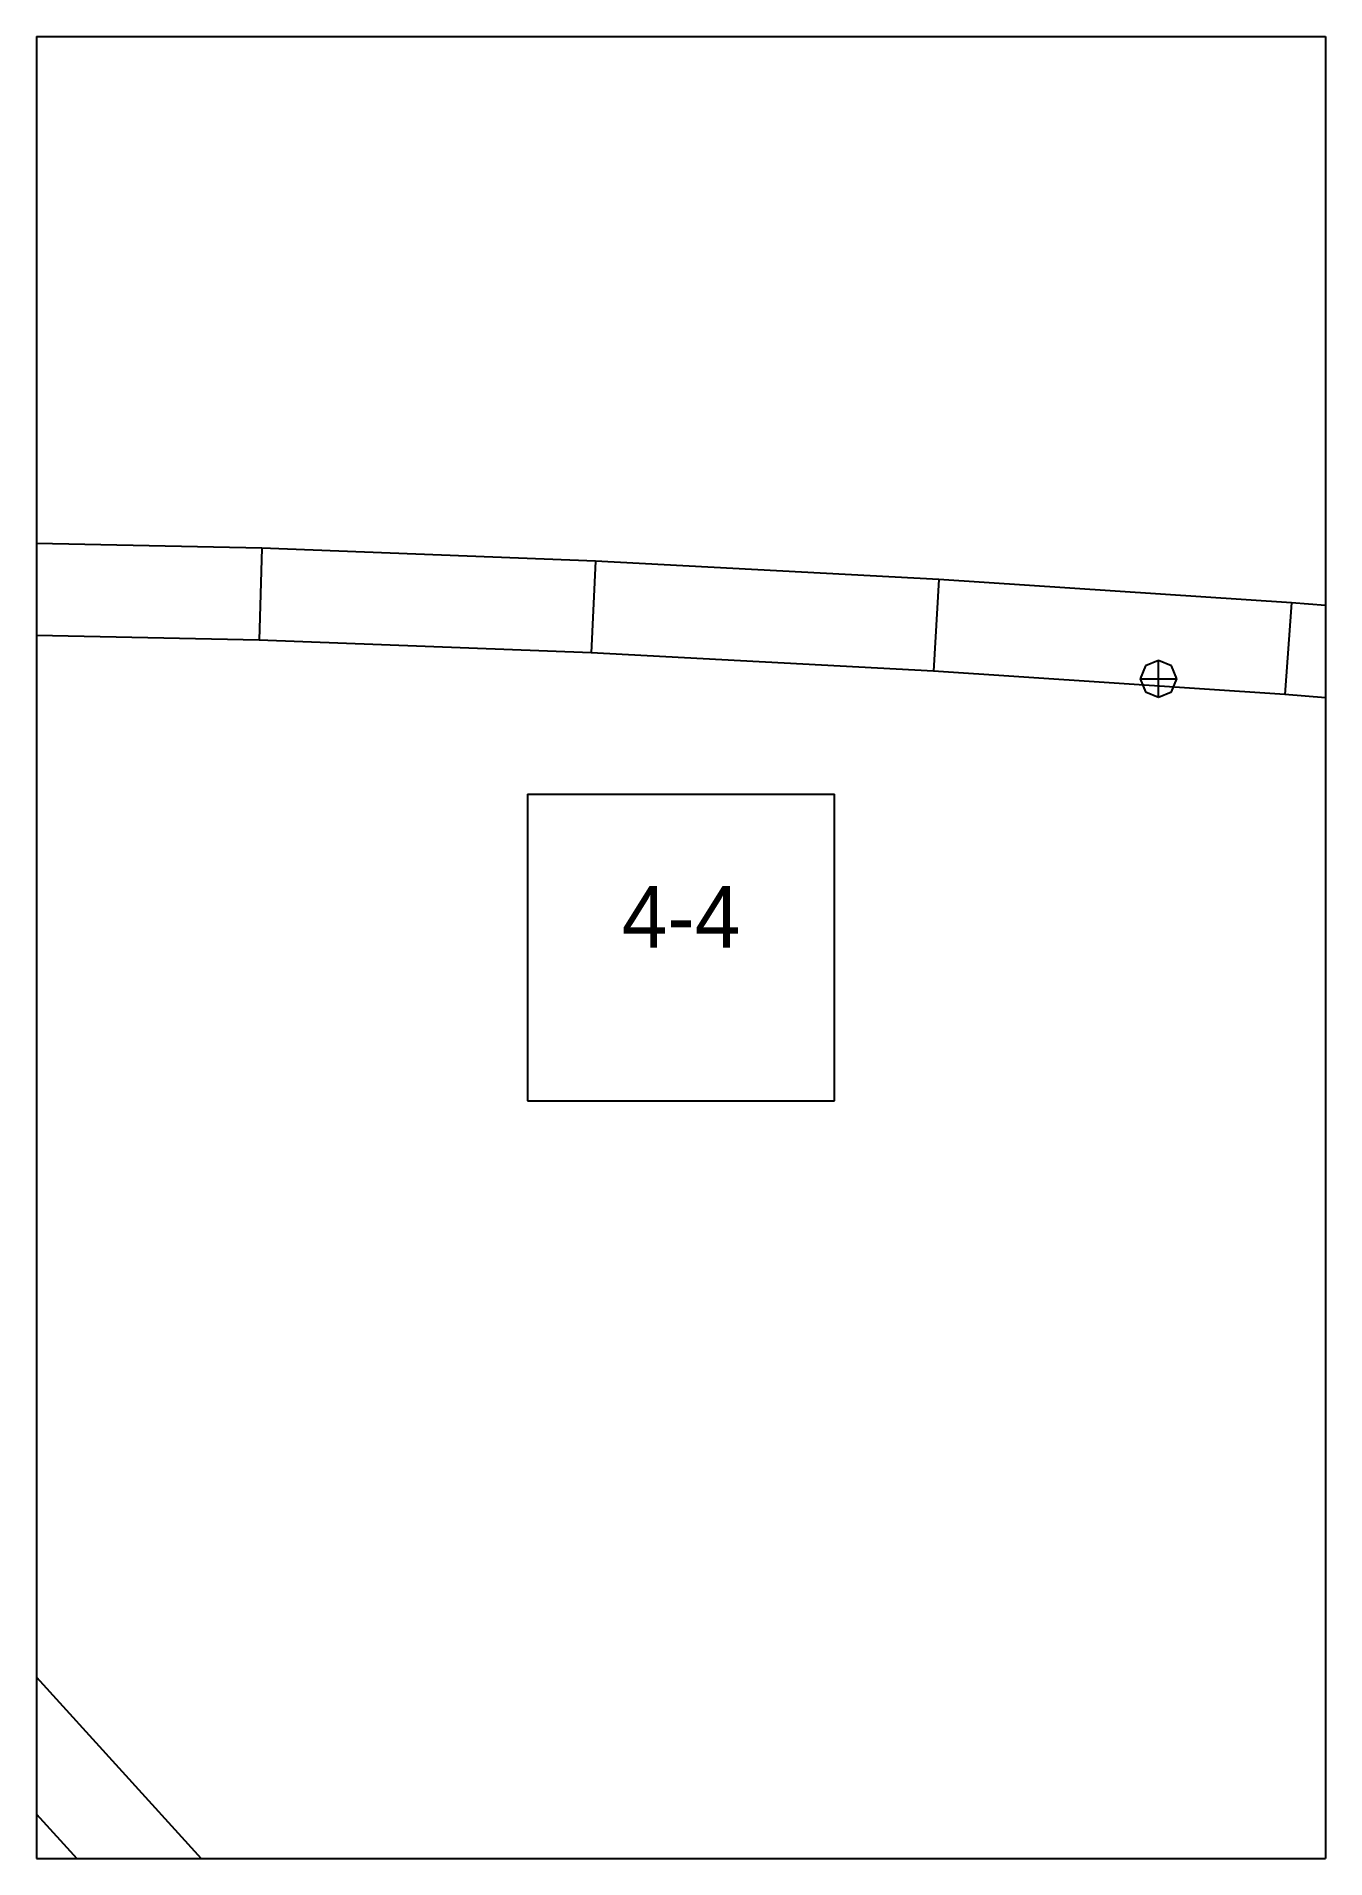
# Paper-space layout 'Plan 4-4' of a CAD drawing. Header units: metres, sheet in millimetres. Extents: x 0 to 210, y 0 to 297.
# The model-space entities are those that its viewports show. They can reach past a viewport. Long polylines and large blocks are cut down to what shows.
import ezdxf
from ezdxf.enums import TextEntityAlignment as Align

# ---------------------------------------------------------------- set-up
doc = ezdxf.new("R2010")
doc.units = ezdxf.units.M
for name, color, linetype in [('default', 7, 'Continuous'), ('TEXTLAYER', 7, 'Continuous'), ('VIEWPORTS', 7, 'Continuous')]:
    doc.layers.add(name, color=color, linetype=linetype)

msp = doc.modelspace()

# ---------------------------------------------------------------- linework, layer by layer
at = {"color": 9}
for p, q in [((630, -594), (630, -891)), ((630, -594), (630, -891)), ((840, -594), (840, -891)), ((840, -594), (840, -891)), ((420, -891), (630, -891)), ((420, -891), (630, -891)), ((630, -891), (840, -891)), ((630, -891), (630, -1188)), ((630, -891), (840, -891)), ((630, -891), (630, -1188)), ((840, -891), (1050, -891)), ((840, -891), (840, -1188)), ((840, -891), (1050, -891)), ((840, -891), (840, -1188)), ((710, -1014.5), (760, -1014.5)), ((710, -1014.5), (710, -1064.5)), ((760, -1064.5), (760, -1014.5)), ((710, -1064.5), (760, -1064.5)), ((420, -1188), (630, -1188)), ((420, -1188), (630, -1188)), ((630, -1188), (840, -1188)), ((630, -1188), (630, -1485)), ((630, -1188), (840, -1188)), ((630, -1188), (630, -1485)), ((840, -1188), (1050, -1188)), ((840, -1188), (840, -1485)), ((840, -1188), (1050, -1188)), ((840, -1188), (840, -1485))]:
    msp.add_line(p, q, dxfattribs=at)
at = {"layer": 'default', "color": 7, "linetype": 'Continuous'}
for p, q in [((666.72, -974.41), (614.03, -973.28)), ((666.72, -974.41), (666.27, -989.41)), ((721.05, -976.51), (666.72, -974.41)), ((721.05, -976.51), (720.36, -991.49)), ((777.01, -979.51), (721.05, -976.51)), ((777.01, -979.51), (776.11, -994.48)), ((834.46, -983.31), (777.01, -979.51)), ((834.46, -983.31), (833.37, -998.27)), ((893.3, -988), (834.46, -983.31)), ((666.27, -989.41), (613.91, -988.28)), ((720.36, -991.49), (666.27, -989.41)), ((776.11, -994.48), (720.36, -991.49)), ((833.37, -998.27), (776.11, -994.48)), ((810.68, -993.59), (809.8, -995.71)), ((812.8, -992.71), (810.68, -993.59)), ((814.92, -993.59), (812.8, -992.71)), ((812.8, -998.71), (812.8, -992.71)), ((815.8, -995.71), (814.92, -993.59)), ((809.8, -995.71), (810.68, -997.83)), ((809.8, -995.71), (815.8, -995.71)), ((810.68, -997.83), (812.8, -998.71)), ((812.8, -998.71), (814.92, -997.83)), ((814.92, -997.83), (815.8, -995.71)), ((892.03, -1002.95), (833.37, -998.27)), ((513.24, -1029.71), (749.39, -1290.02)), ((749.39, -1290.02), (968.84, -1048.97)), ((514.07, -1052.95), (749.37, -1312.33))]:
    msp.add_line(p, q, dxfattribs=at)

# ---------------------------------------------------------------- texts
at = {"layer": 'TEXTLAYER', "color": 1}
msp.add_text('4-4', height=10, dxfattribs=at).set_placement((735, -1039.5), align=Align.CENTER)

psp = doc.layouts.new('Plan 4-4')

# ---------------------------------------------------------------- viewports
at = {"layer": 'VIEWPORTS'}
psp.add_viewport(center=(105, 148.5), size=(210, 297), view_center_point=(735, -1039.5), view_height=297, dxfattribs=at)

doc.saveas('drawing.dxf')
